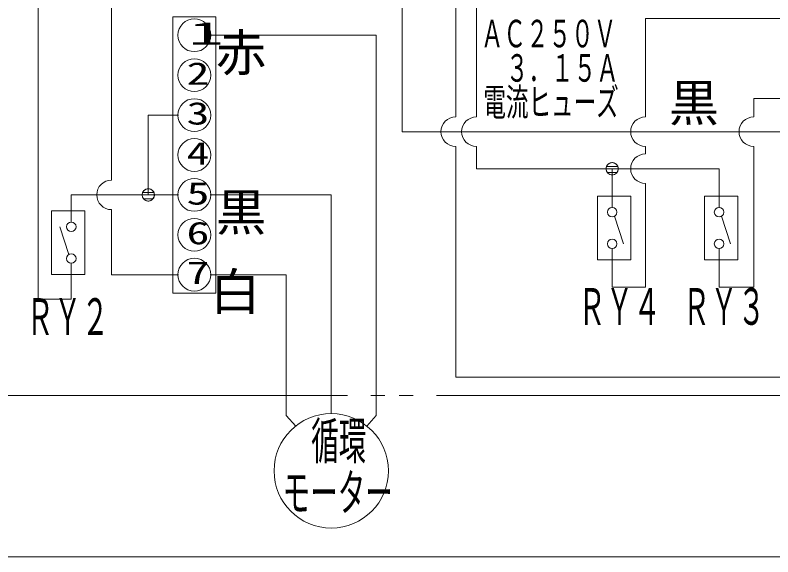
# Model space of a CAD drawing. Units: millimetres on the paper. Extents: x -305 to 305, y -152 to 152.
# Drawn here: x -107.17 to -74.85, y -99.06 to -75.95 of the extents above; entities that cross this region are included whole.
import ezdxf
from ezdxf.enums import TextEntityAlignment as Align

# ---------------------------------------------------------------- set-up
doc = ezdxf.new("R2010")
doc.units = ezdxf.units.MM
doc.linetypes.add('LONG_DOUBLE_CHAIN', pattern=[21.8, 18, -1, 0.6, -0.6, 0.6, -1])
doc.layers.add('0-0_PV', color=7, linetype='Continuous', lineweight=9)
doc.styles.add('ＭＳ ゴシック', font='')
doc.styles.get('ＭＳ ゴシック').set_extended_font_data('MS Gothic')

msp = doc.modelspace()

# ---------------------------------------------------------------- linework, layer by layer
at = {"layer": '0-0_PV'}
for p, q in [((-106.191, -65.809), (-106.191, -88.061)), ((-103.059, -70.081), (-103.059, -82.989)), ((-90.655, -80.921), (-90.655, -73.59)), ((-88.374, -80.292), (-88.374, -73.689)), ((-87.492, -80.292), (-87.492, -73.928)), ((-100.44, -76.02), (-98.611, -76.02)), ((-100.44, -76.02), (-100.44, -87.809)), ((-98.611, -87.809), (-98.611, -76.02)), ((-80.282, -76.092), (-74.21, -76.092)), ((-80.282, -76.092), (-80.282, -80.292)), ((-91.766, -76.806), (-98.844, -76.806)), ((-91.766, -93.031), (-91.766, -76.806)), ((-75.661, -79.498), (-74.21, -79.498)), ((-75.661, -79.498), (-75.661, -80.292)), ((-101.488, -80.212), (-101.488, -83.618)), ((-101.488, -80.212), (-100.207, -80.212)), ((-57.441, -80.921), (-90.655, -80.921)), ((-88.374, -91.393), (-88.374, -81.549)), ((-87.492, -82.501), (-87.492, -81.549)), ((-80.282, -81.549), (-80.282, -81.872)), ((-75.661, -81.549), (-75.661, -87.553)), ((-81.458, -82.401), (-81.942, -82.401)), ((-77.14, -82.501), (-87.492, -82.501)), ((-81.494, -82.662), (-81.905, -82.662)), ((-81.7, -82.501), (-81.7, -84.152)), ((-77.14, -84.152), (-77.14, -82.501)), ((-80.282, -83.129), (-80.282, -87.553)), ((-104.774, -83.618), (-104.774, -84.778)), ((-104.774, -83.618), (-100.207, -83.618)), ((-101.246, -83.518), (-101.73, -83.518)), ((-93.684, -83.618), (-98.844, -83.618)), ((-93.684, -92.952), (-93.684, -83.618)), ((-80.904, -83.674), (-82.321, -83.674)), ((-82.321, -83.674), (-82.321, -86.386)), ((-80.904, -86.386), (-80.904, -83.674)), ((-77.762, -83.674), (-77.762, -86.386)), ((-76.344, -83.674), (-77.762, -83.674)), ((-76.344, -86.386), (-76.344, -83.674)), ((-101.283, -83.779), (-101.694, -83.779)), ((-104.197, -84.3), (-105.614, -84.3)), ((-105.614, -84.3), (-105.614, -87.013)), ((-104.197, -87.013), (-104.197, -84.3)), ((-103.059, -87.023), (-103.059, -84.246)), ((-81.601, -84.531), (-81.216, -85.707)), ((-77.041, -84.531), (-76.656, -85.707)), ((-104.873, -86.156), (-105.258, -84.98)), ((-81.7, -85.91), (-81.7, -87.553)), ((-77.14, -85.91), (-77.14, -87.553)), ((-104.774, -86.535), (-104.774, -88.061)), ((-82.321, -86.386), (-80.904, -86.386)), ((-77.762, -86.386), (-76.344, -86.386)), ((-105.614, -87.013), (-104.197, -87.013)), ((-103.059, -87.023), (-100.207, -87.023)), ((-95.602, -87.023), (-98.844, -87.023)), ((-95.602, -93.031), (-95.602, -87.023)), ((-80.282, -87.553), (-81.7, -87.553)), ((-77.14, -87.553), (-75.661, -87.553)), ((-100.44, -87.809), (-98.611, -87.809)), ((-106.191, -88.061), (-104.774, -88.061)), ((-58.58, -91.393), (-88.374, -91.393)), ((-95.201, -93.48), (-95.602, -93.031)), ((-92.167, -93.48), (-91.766, -93.031)), ((-39.377, -99.063), (-112.966, -99.063))]:
    msp.add_line(p, q, dxfattribs=at)
at = {"layer": '0-0_PV', "linetype": 'LONG_DOUBLE_CHAIN'}
msp.add_line((-49.393, -92.179), (-156.046, -92.179), dxfattribs=at)
at = {"layer": '0-0_PV'}
for points in [[(-81.438, -82.501), (-81.44, -82.468), (-81.446, -82.435), (-81.456, -82.404), (-81.47, -82.374), (-81.488, -82.347), (-81.509, -82.321), (-81.533, -82.299), (-81.559, -82.279), (-81.588, -82.264), (-81.619, -82.251), (-81.651, -82.243), (-81.683, -82.239), (-81.716, -82.239), (-81.749, -82.243), (-81.781, -82.251), (-81.811, -82.264), (-81.84, -82.279), (-81.867, -82.299), (-81.891, -82.321), (-81.912, -82.347), (-81.929, -82.374), (-81.943, -82.404), (-81.953, -82.435), (-81.96, -82.468), (-81.962, -82.501), (-81.7, -82.501)], [(-81.962, -82.501), (-81.96, -82.533), (-81.953, -82.566), (-81.943, -82.597), (-81.929, -82.627), (-81.912, -82.655), (-81.891, -82.68), (-81.867, -82.702), (-81.84, -82.722), (-81.811, -82.738), (-81.781, -82.75), (-81.749, -82.758), (-81.716, -82.762), (-81.683, -82.762), (-81.651, -82.758), (-81.619, -82.75), (-81.588, -82.738), (-81.559, -82.722), (-81.533, -82.702), (-81.509, -82.68), (-81.488, -82.655), (-81.47, -82.627), (-81.456, -82.597), (-81.446, -82.566), (-81.44, -82.533), (-81.438, -82.501), (-81.7, -82.501)], [(-101.226, -83.618), (-101.228, -83.585), (-101.235, -83.552), (-101.245, -83.521), (-101.259, -83.491), (-101.276, -83.464), (-101.297, -83.438), (-101.321, -83.416), (-101.348, -83.396), (-101.377, -83.38), (-101.407, -83.368), (-101.439, -83.36), (-101.472, -83.356), (-101.505, -83.356), (-101.537, -83.36), (-101.569, -83.368), (-101.6, -83.38), (-101.629, -83.396), (-101.655, -83.416), (-101.679, -83.438), (-101.7, -83.464), (-101.718, -83.491), (-101.732, -83.521), (-101.742, -83.552), (-101.748, -83.585), (-101.75, -83.618), (-101.488, -83.618)], [(-101.75, -83.618), (-101.748, -83.65), (-101.742, -83.683), (-101.732, -83.714), (-101.718, -83.744), (-101.7, -83.772), (-101.679, -83.797), (-101.655, -83.819), (-101.629, -83.839), (-101.6, -83.855), (-101.569, -83.867), (-101.537, -83.875), (-101.505, -83.879), (-101.472, -83.879), (-101.439, -83.875), (-101.407, -83.867), (-101.377, -83.855), (-101.348, -83.839), (-101.321, -83.819), (-101.297, -83.797), (-101.276, -83.772), (-101.259, -83.744), (-101.245, -83.714), (-101.235, -83.683), (-101.228, -83.65), (-101.226, -83.618), (-101.488, -83.618)]]:
    msp.add_lwpolyline(points, close=True, dxfattribs=at)
for centre, radius in [((-99.526, -76.806), 0.7), ((-99.526, -78.509), 0.7), ((-99.526, -80.212), 0.7), ((-99.526, -81.915), 0.7), ((-81.7, -82.501), 0.262), ((-99.526, -83.618), 0.7), ((-101.488, -83.618), 0.262), ((-81.7, -84.355), 0.203), ((-77.14, -84.355), 0.203), ((-99.526, -85.32), 0.7), ((-104.774, -84.98), 0.203), ((-81.7, -85.707), 0.203), ((-77.14, -85.707), 0.203), ((-104.774, -86.333), 0.203), ((-99.526, -87.023), 0.7), ((-93.684, -95.392), 2.44)]:
    msp.add_circle(centre, radius, dxfattribs=at)
for centre in [(-88.374, -80.921), (-87.492, -80.921), (-80.282, -80.921), (-75.661, -80.921), (-80.282, -82.501), (-103.059, -83.618)]:
    msp.add_arc(centre, 0.629, 90, 270, dxfattribs=at)

# ---------------------------------------------------------------- texts
at = {"layer": '0-0_PV', "style": 'ＭＳ ゴシック'}
for s, height, width, p in [('1', 0.96, 2.3, (-99.776, -77.491)), ('ＡＣ２５０Ｖ', 1.176, 0.6, (-87.3, -77.675)), ('\u3000３．１５Ａ', 1.176, 0.6, (-87.195, -79.142)), ('2', 0.96, 1.5, (-99.859, -79.209)), ('電流ヒューズ', 1.176, 0.6, (-87.195, -80.599)), ('3', 0.96, 1.5, (-99.859, -80.905)), ('4', 0.96, 1.5, (-99.859, -82.614)), ('5', 0.96, 1.5, (-99.859, -84.321)), ('6', 0.96, 1.5, (-99.859, -86.013)), ('7', 0.96, 1.5, (-99.859, -87.708)), ('ＲＹ４', 1.568, 0.55, (-83.153, -89.633)), ('ＲＹ３', 1.568, 0.55, (-78.699, -89.633)), ('ＲＹ２', 1.568, 0.55, (-106.695, -90.066)), ('\u3000循環', 1.569, 0.55, (-95.718, -95.369)), ('モーター', 1.569, 0.55, (-95.761, -97.57))]:
    msp.add_text(s, height=height, dxfattribs=dict(at, width=width)).set_placement(p, align=Align.BOTTOM_LEFT)
for s, p in [('赤', (-98.6, -78.805)), ('黒', (-79.285, -80.946)), ('黒', (-98.6, -85.617)), ('白', (-98.85, -89.006))]:
    msp.add_text(s, height=1.569, dxfattribs=at).set_placement(p, align=Align.BOTTOM_LEFT)

doc.saveas('drawing.dxf')
